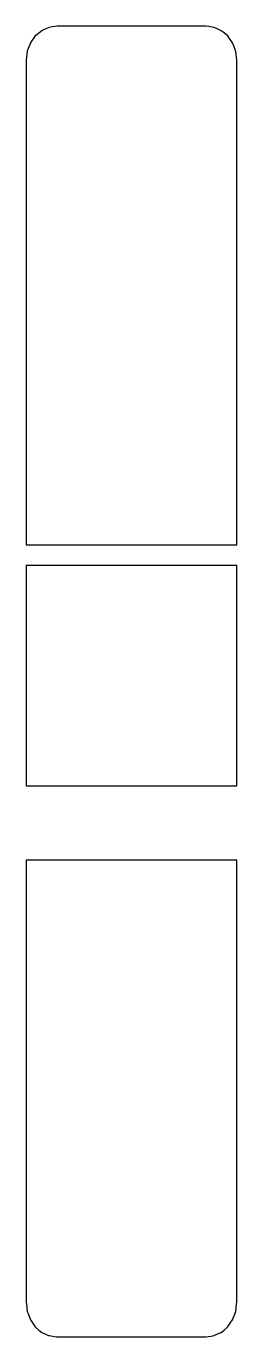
# Model space of a CAD drawing. Header units: metres. Extents: x 2.4 to 16, y -15 to 69.8.
import ezdxf

# ---------------------------------------------------------------- set-up
doc = ezdxf.new("R2010")
doc.units = ezdxf.units.M

msp = doc.modelspace()

# ---------------------------------------------------------------- linework, layer by layer
for p, q in [((3.553, 69.534), (3.4, 69.465)), ((3.882, 69.681), (3.553, 69.534)), ((4.069, 69.708), (3.882, 69.681)), ((4.4, 69.755), (4.069, 69.708)), ((7.981, 69.755), (4.4, 69.755)), ((14, 69.755), (7.981, 69.755)), ((14.19, 69.728), (14, 69.755)), ((14.518, 69.681), (14.19, 69.728)), ((14.682, 69.607), (14.518, 69.681)), ((15, 69.465), (14.682, 69.607)), ((2.703, 68.724), (2.668, 68.674)), ((2.986, 69.122), (2.703, 68.724)), ((3.083, 69.202), (2.986, 69.122)), ((3.4, 69.465), (3.083, 69.202)), ((15.118, 69.368), (15, 69.465)), ((15.414, 69.122), (15.118, 69.368)), ((15.478, 69.032), (15.414, 69.122)), ((15.732, 68.674), (15.478, 69.032)), ((2.444, 67.939), (2.4, 67.562)), ((2.468, 68.144), (2.444, 67.939)), ((2.529, 68.311), (2.468, 68.144)), ((2.668, 68.674), (2.529, 68.311)), ((15.75, 68.627), (15.732, 68.674)), ((15.871, 68.311), (15.75, 68.627)), ((15.924, 68.166), (15.871, 68.311)), ((15.932, 68.144), (15.924, 68.166)), ((15.956, 67.939), (15.932, 68.144)), ((16, 67.562), (15.956, 67.939)), ((2.4, 67.562), (2.4, 67.375)), ((2.4, 67.375), (2.4, 67.354)), ((2.4, 67.354), (2.4, 65.268)), ((16, 67.194), (16, 67.562)), ((16, 67.073), (16, 67.194)), ((16, 63.683), (16, 67.073)), ((2.4, 65.268), (2.4, 63.836)), ((2.4, 63.836), (2.4, 63.555)), ((16, 62.98), (16, 63.683)), ((2.4, 63.555), (2.4, 62.454)), ((16, 61.434), (16, 62.98)), ((2.4, 62.454), (2.4, 61.574)), ((2.4, 61.574), (2.4, 61.22)), ((2.4, 61.22), (2.4, 60.482)), ((16, 60.575), (16, 61.434)), ((2.4, 60.482), (2.4, 60.089)), ((16, 59.831), (16, 60.575)), ((2.4, 60.089), (2.4, 59.444)), ((2.4, 59.444), (2.4, 58.853)), ((16, 59.229), (16, 59.831)), ((2.4, 58.853), (2.4, 58.441)), ((16, 58.783), (16, 59.229)), ((16, 58.423), (16, 58.783)), ((2.4, 58.441), (2.4, 57.878)), ((2.4, 57.878), (2.4, 57.464)), ((16, 58.11), (16, 58.423)), ((16, 57.822), (16, 58.11)), ((16, 57.541), (16, 57.822)), ((2.4, 57.464), (2.4, 56.899)), ((2.4, 56.899), (2.4, 56.502)), ((16, 56.733), (16, 57.541)), ((2.4, 56.502), (2.4, 56.172)), ((2.4, 56.172), (2.4, 55.935)), ((16, 55.987), (16, 56.733)), ((16, 43.572), (16, 55.987)), ((16, 55.987), (16, 55.987)), ((2.4, 55.935), (2.4, 52.814)), ((2.4, 52.814), (2.4, 49.647)), ((2.4, 49.647), (2.4, 43.572)), ((2.4, 43.572), (2.4, 36.194)), ((16, 36.194), (16, 43.572)), ((2.4, 36.194), (4.497, 36.194)), ((4.497, 36.194), (16, 36.194)), ((13.903, 34.859), (2.4, 34.859)), ((2.4, 34.859), (2.4, 30.863)), ((16, 34.859), (13.903, 34.859)), ((16, 27.534), (16, 34.859)), ((2.4, 30.863), (2.4, 27.534)), ((2.4, 27.534), (2.4, 26.307)), ((16, 24.466), (16, 27.534)), ((2.4, 26.307), (2.4, 24.466)), ((2.4, 24.466), (2.4, 22.321)), ((16, 20.606), (16, 24.466)), ((2.4, 22.321), (2.4, 20.606)), ((2.4, 20.606), (9.937, 20.606)), ((9.937, 20.606), (16, 20.606)), ((16, 20.606), (16, 20.606)), ((8.463, 15.806), (2.4, 15.806)), ((2.4, 15.806), (2.4, 11.815)), ((16, 15.806), (8.463, 15.806)), ((16, 11.815), (16, 15.806)), ((2.4, 11.815), (2.4, 6.842)), ((16, -0.038), (16, 11.815)), ((2.4, 6.842), (2.4, 2.831)), ((2.4, 2.831), (2.4, -0.618)), ((2.4, -0.618), (2.4, -0.921)), ((16, -0.85), (16, -0.038)), ((2.4, -0.921), (2.4, -1.3)), ((2.4, -1.3), (2.4, -1.716)), ((16, -1.752), (16, -0.85)), ((2.4, -1.716), (2.4, -2.285)), ((2.4, -2.285), (2.4, -2.699)), ((16, -1.933), (16, -1.752)), ((16, -2.123), (16, -1.933)), ((16, -2.336), (16, -2.123)), ((16, -2.592), (16, -2.336)), ((2.4, -2.699), (2.4, -3.289)), ((2.4, -3.289), (2.4, -3.917)), ((16, -2.927), (16, -2.592)), ((16, -3.853), (16, -2.927)), ((2.4, -3.917), (2.4, -4.322)), ((16, -4.329), (16, -3.853)), ((2.4, -4.322), (2.4, -5.028)), ((2.4, -5.028), (2.4, -5.401)), ((16, -5.122), (16, -4.329)), ((2.4, -5.401), (2.4, -6.228)), ((16, -6.212), (16, -5.122)), ((2.4, -6.228), (2.4, -7.223)), ((16, -7.9), (16, -6.212)), ((2.4, -7.223), (2.4, -7.551)), ((2.4, -7.551), (2.4, -8.809)), ((16, -8.934), (16, -7.9)), ((2.4, -8.809), (2.4, -10.516)), ((16, -12.823), (16, -8.934)), ((16, -8.934), (16, -8.934)), ((2.4, -10.516), (2.4, -10.696)), ((2.4, -10.696), (2.4, -12.823)), ((2.4, -12.823), (2.408, -12.892)), ((2.408, -12.892), (2.468, -13.389)), ((2.468, -13.389), (2.522, -13.534)), ((2.522, -13.534), (2.668, -13.931)), ((15.772, -13.821), (15.932, -13.389)), ((15.932, -13.389), (15.992, -12.892)), ((15.992, -12.892), (16, -12.823)), ((2.668, -13.931), (2.714, -13.999)), ((2.714, -13.999), (2.986, -14.396)), ((2.986, -14.396), (3.004, -14.412)), ((3.004, -14.412), (3.215, -14.594)), ((15.185, -14.594), (15.414, -14.396)), ((15.414, -14.396), (15.432, -14.37)), ((15.432, -14.37), (15.732, -13.931)), ((15.732, -13.931), (15.772, -13.821)), ((3.215, -14.594), (3.386, -14.733)), ((3.386, -14.733), (3.4, -14.745)), ((3.4, -14.745), (3.842, -14.94)), ((3.842, -14.94), (3.882, -14.958)), ((3.882, -14.958), (4.347, -15.024)), ((4.347, -15.024), (4.4, -15.031)), ((4.4, -15.031), (13.011, -15.031)), ((13.011, -15.031), (14, -15.031)), ((14, -15.031), (14.472, -14.965)), ((14.472, -14.965), (14.518, -14.958)), ((14.518, -14.958), (14.982, -14.753)), ((14.982, -14.753), (15, -14.745)), ((15, -14.745), (15.185, -14.594))]:
    msp.add_line(p, q)

doc.saveas('drawing.dxf')
